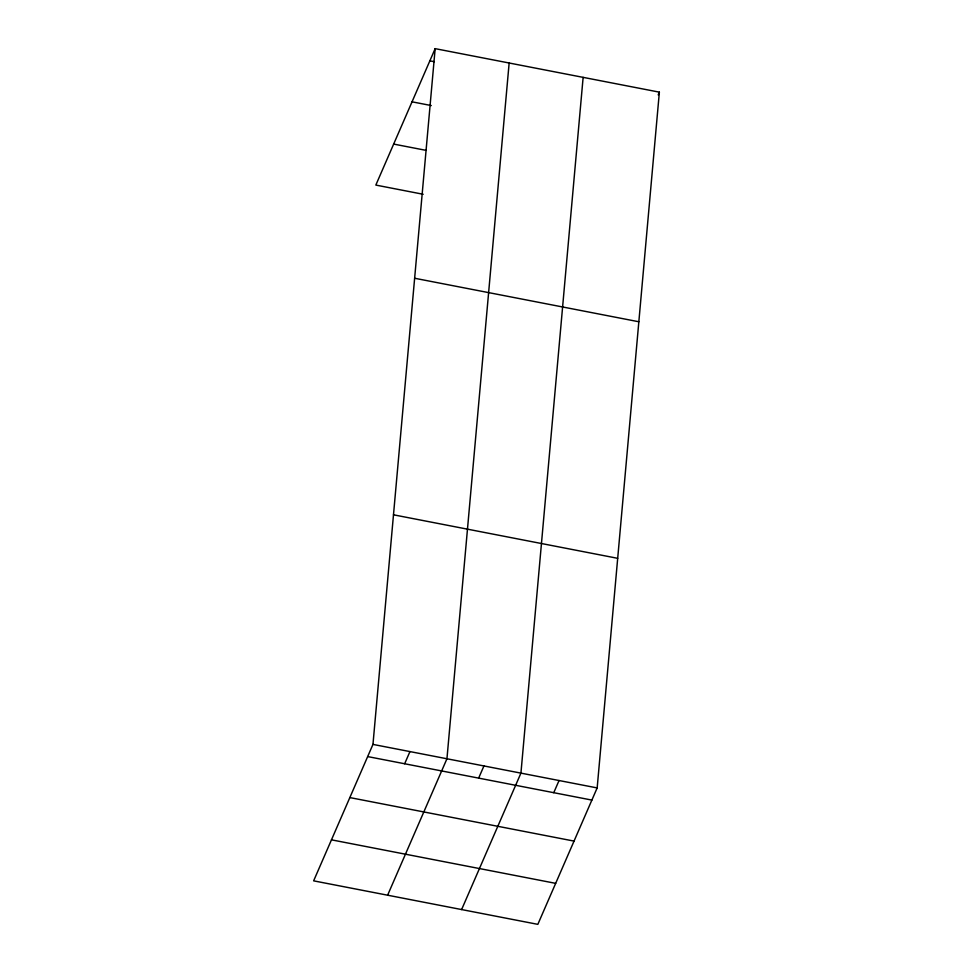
<?xml version="1.0" encoding="UTF-8"?>
<svg xmlns="http://www.w3.org/2000/svg" width="973" height="973" viewBox="0 0 973 973"><rect width="100%" height="100%" fill="white"/><g stroke="black" fill="none" stroke-linecap="round" stroke-linejoin="round"><path stroke-width="1.46" d="M372.963 744.406L435.162 48.65L659.366 92.155L597.167 787.923L537.838 924.35L313.634 880.845L372.963 744.406L597.167 787.923M509.147 63.014L446.948 758.77L387.619 895.196M583.131 77.366L520.932 773.121L461.616 909.56M435.162 48.65L375.833 185.077L423.182 194.272M658.186 94.868L659.366 92.155M404.659 763.756L409.949 751.582M478.643 778.12L483.946 765.946M553.759 792.691L559.049 780.516M429.859 60.825L434.299 61.688M412.029 101.824L431.27 105.558M393.664 144.077L426.223 150.389M414.632 278.254L638.835 321.759M393.481 514.802L617.685 558.32M367.66 756.58L591.876 800.086M349.842 797.58L574.046 841.098M331.465 839.833L555.668 883.35"/></g></svg>
